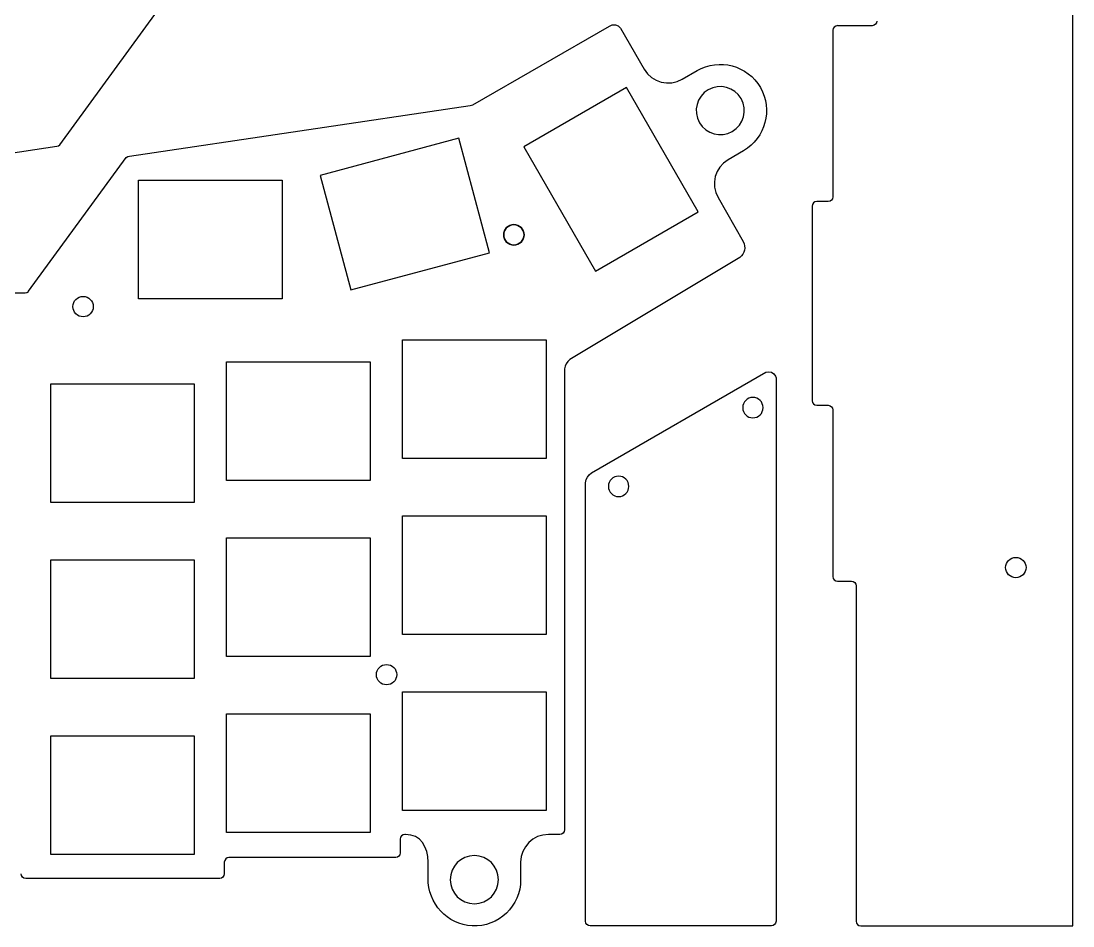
# Model space of a CAD drawing. Extents: x -3 to 755, y -5 to 1024.
# Drawn here: x 326 to 755.3, y 367.2 to 736.5 of the extents above; entities that cross this region are included whole.
import ezdxf

# ---------------------------------------------------------------- set-up
doc = ezdxf.new("R2010")
doc.units = 0

msp = doc.modelspace()

# ---------------------------------------------------------------- linework, layer by layer
at = {"layer": 'Layer 1'}
for p, q in [((755.339, 479.79), (755.339, 874.484)), ((341.924, 686.006), (381.788, 740.638)), ((510.386, 702.356), (566.1327, 734.4413)), ((566.133, 734.441), (567.33017, 734.96998)), ((567.33017, 734.96998), (568.593341, 734.997834)), ((568.593341, 734.997834), (569.775012, 734.549938)), ((569.775012, 734.549938), (570.72768, 733.65167)), ((658.539145, 734.497205), (657.938165, 734.091659)), ((659.275, 734.646), (658.539145, 734.497205)), ((673.448, 734.645), (659.275, 734.645)), ((674.182872, 734.792271), (673.448, 734.64369)), ((674.782998, 735.197347), (674.182872, 734.792271)), ((675.187624, 735.797923), (674.782998, 735.197347)), ((675.336, 736.533), (675.187624, 735.797923)), ((570.728, 733.652), (580.324, 716.9306)), ((657.532935, 733.490615), (657.38433, 732.75533)), ((657.387, 732.755), (657.387, 664.727)), ((657.938165, 734.091659), (657.532935, 733.490615)), ((601.95, 716.328), (603.672102, 717.20964)), ((603.672102, 717.20964), (605.440261, 717.899881)), ((605.440261, 717.899881), (607.241503, 718.402195)), ((607.241503, 718.402195), (609.062852, 718.720059)), ((609.062852, 718.720059), (610.891334, 718.856946)), ((610.891334, 718.856946), (612.713975, 718.816331)), ((612.713975, 718.816331), (614.5178, 718.601689)), ((614.5178, 718.601689), (616.289835, 718.216494)), ((616.289835, 718.216494), (618.017104, 717.664221)), ((618.017104, 717.664221), (619.686634, 716.948344)), ((619.686634, 716.948344), (621.285449, 716.072339)), ((580.324, 716.93), (581.668784, 715.053989)), ((581.668784, 715.053989), (583.311018, 713.532166)), ((583.311018, 713.532166), (585.187531, 712.381342)), ((593.772955, 711.824296), (595.8733, 712.78066)), ((595.873, 712.781), (601.95035, 716.32768)), ((621.285449, 716.072339), (622.800576, 715.03968)), ((622.800576, 715.03968), (624.219038, 713.85384)), ((624.219038, 713.85384), (625.527863, 712.518296)), ((573.156, 709.412), (531.242, 685.253)), ((602.412, 658.658), (573.1559, 709.4114)), ((585.187531, 712.381342), (587.235152, 711.61833)), ((587.235152, 711.61833), (589.390711, 711.259943)), ((589.390711, 711.259943), (591.591035, 711.322994)), ((591.591035, 711.322994), (593.772955, 711.824296)), ((606.486, 708.473), (604.870342, 707.309557)), ((608.301187, 709.289556), (606.4863, 708.47233)), ((610.184854, 709.715875), (608.301187, 709.289556)), ((612.083333, 709.765756), (610.184854, 709.715875)), ((613.942655, 709.453668), (612.083333, 709.765756)), ((615.708851, 708.794079), (613.942655, 709.453668)), ((617.327953, 707.801459), (615.708851, 708.794079)), ((625.527863, 712.518296), (626.714075, 711.036521)), ((626.714075, 711.036521), (627.7647, 709.41199)), ((627.765, 709.412), (628.646627, 707.689662)), ((602.566337, 704.271854), (601.906834, 702.505502)), ((603.55898, 705.89119), (602.566337, 704.271854)), ((604.870342, 707.309557), (603.55898, 705.89119)), ((618.745992, 706.490276), (617.327953, 707.801459)), ((619.909, 704.875), (618.745992, 706.490276)), ((620.72628, 703.060065), (619.909, 704.875)), ((628.646627, 707.689662), (629.336826, 705.921298)), ((629.336826, 705.921298), (629.839076, 704.11988)), ((629.839076, 704.11988), (630.156855, 702.29838)), ((370.263, 681.41), (509.327, 702.0807)), ((509.327, 702.081), (510.38568, 702.35567)), ((601.906834, 702.505502), (601.594893, 700.646088)), ((601.594893, 700.646088), (601.644938, 698.747563)), ((621.152749, 701.176254), (620.72628, 703.060065)), ((621.202842, 699.277566), (621.152749, 701.176254)), ((630.156855, 702.29838), (630.293642, 700.46977)), ((630.293642, 700.46977), (630.252914, 698.647024)), ((601.644938, 698.747563), (602.071389, 696.863883)), ((602.071389, 696.863883), (602.88867, 695.049)), ((619.23925, 694.03225), (620.231655, 695.651564)), ((620.231655, 695.651564), (620.890999, 697.418003)), ((620.890999, 697.418003), (621.202842, 699.277566)), ((630.038152, 696.843114), (629.652832, 695.071013)), ((630.252914, 698.647024), (630.038152, 696.843114)), ((602.889, 695.049), (604.052062, 693.433724)), ((604.052062, 693.433724), (605.470249, 692.122543)), ((605.470249, 692.122543), (607.089561, 691.129924)), ((614.498062, 690.634447), (616.313, 691.45167)), ((616.313, 691.451), (617.928219, 692.614062)), ((616.313, 691.451), (616.313, 691.451)), ((617.928219, 692.614062), (619.23925, 694.03225)), ((628.384438, 691.674124), (627.50832, 690.075282)), ((629.100435, 693.343692), (628.384438, 691.674124)), ((629.652832, 695.071013), (629.100435, 693.343692)), ((504.726, 688.717), (448.14, 673.554)), ((517.248, 641.988), (504.726, 688.717)), ((607.089561, 691.129924), (608.855999, 690.470336)), ((608.855999, 690.470336), (610.715562, 690.158249)), ((610.715562, 690.158249), (612.61425, 690.208129)), ((612.61425, 690.208129), (614.498062, 690.634447)), ((625.289634, 687.141667), (623.954023, 685.832838)), ((626.475559, 688.560139), (625.289634, 687.141667)), ((627.50832, 690.075282), (626.475559, 688.560139)), ((201.537, 664.769), (340.601, 685.441)), ((340.601, 685.441), (341.305332, 685.622651)), ((341.305332, 685.622651), (341.92367, 686.00633)), ((531.242, 685.253), (560.498, 634.4983)), ((620.848, 683.596), (614.604, 679.93466)), ((622.472206, 684.646625), (620.84766, 683.596)), ((623.954023, 685.832838), (622.472206, 684.646625)), ((329.077, 626.212), (368.941, 680.844)), ((368.941, 680.844), (369.559334, 681.227838)), ((369.559334, 681.227838), (370.26367, 681.41066)), ((612.761703, 678.590748), (611.266641, 676.958715)), ((614.604, 679.934), (612.761703, 678.590748)), ((610.135048, 675.098994), (609.383159, 673.072678)), ((611.266641, 676.958715), (610.135048, 675.098994)), ((374.04, 623.168), (374.04, 671.5454)), ((374.04, 671.545), (432.6227, 671.545)), ((432.622, 671.545), (432.622, 623.168)), ((448.14, 673.554), (460.6613, 626.8247)), ((609.383159, 673.072678), (609.027207, 670.940857)), ((609.027207, 670.940857), (609.083427, 668.764626)), ((609.083427, 668.764626), (609.568053, 666.605076)), ((609.568053, 666.605076), (610.49732, 664.5233)), ((610.497, 664.524), (620.813, 646.492)), ((649.030244, 661.680383), (648.88166, 660.94468)), ((649.435329, 662.282337), (649.030244, 661.680383)), ((650.035914, 662.688793), (649.435329, 662.282337)), ((650.771, 662.838), (650.035914, 662.688793)), ((655.496, 662.838), (650.77333, 662.838)), ((656.229746, 662.98562), (655.49466, 662.83766)), ((656.830331, 663.389332), (656.229746, 662.98562)), ((657.235416, 663.988543), (656.830331, 663.389332)), ((657.384, 664.723), (657.235416, 663.988543)), ((560.498, 634.498), (602.4114, 658.658)), ((648.883, 660.949), (648.883, 581.5783)), ((524.222678, 652.215025), (524.837956, 652.72243)), ((524.83859, 652.723336), (524.223154, 652.215834)), ((524.837956, 652.72243), (525.544139, 653.105522)), ((525.545012, 653.106479), (524.83859, 652.723336)), ((525.544139, 653.105522), (526.324507, 653.347615)), ((526.325716, 653.348591), (525.545012, 653.106479)), ((526.324507, 653.347615), (527.16234, 653.43202)), ((527.164, 653.433), (526.325716, 653.348591)), ((527.162, 653.432), (527.999848, 653.347592)), ((528.001508, 653.348921), (527.16367, 653.43333)), ((527.999848, 653.347592), (528.780225, 653.105482)), ((528.781878, 653.106809), (528.001508, 653.348921)), ((528.780225, 653.105482), (529.486412, 652.722341)), ((529.48806, 652.723666), (528.781878, 653.106809)), ((529.486412, 652.722341), (530.101691, 652.21484)), ((530.103335, 652.216164), (529.48806, 652.723666)), ((523.089125, 648.436224), (523.00466, 649.274)), ((523.005, 649.276), (523.089465, 650.113794)), ((523.005, 649.276), (523.089466, 648.438161)), ((523.005, 649.276), (523.005, 649.276)), ((523.089786, 650.11389), (523.00532, 649.27567)), ((523.331372, 647.656008), (523.089125, 648.436224)), ((523.089465, 650.113794), (523.331712, 650.89402)), ((523.089466, 648.438161), (523.331729, 647.657791)), ((523.332049, 650.894439), (523.089786, 650.11389)), ((523.331712, 650.89402), (523.715023, 651.599993)), ((523.715406, 651.600644), (523.332049, 650.894439)), ((523.715023, 651.599993), (524.222678, 652.215025)), ((524.223154, 652.215834), (523.715406, 651.600644)), ((530.101691, 652.21484), (530.609344, 651.59965)), ((530.610985, 651.600974), (530.103335, 652.216164)), ((530.609344, 651.59965), (530.992652, 650.893443)), ((530.994292, 650.894769), (530.610985, 651.600974)), ((530.992652, 650.893443), (531.234897, 650.112889)), ((531.235537, 648.436224), (530.993292, 647.656008)), ((531.236537, 650.11422), (530.994292, 650.894769)), ((530.994622, 647.657131), (531.236867, 648.437501)), ((531.234897, 650.112889), (531.31936, 649.27466)), ((531.32, 649.274), (531.235537, 648.436224)), ((531.321, 649.276), (531.236537, 650.11422)), ((531.236867, 648.437501), (531.32133, 649.27534)), ((523.714683, 646.95004), (523.331372, 647.656008)), ((523.331729, 647.657791), (523.715086, 646.951607)), ((524.222338, 646.335007), (523.714683, 646.95004)), ((523.715086, 646.951607), (524.222834, 646.33633)), ((524.837616, 645.827599), (524.222338, 646.335007)), ((524.222834, 646.33633), (524.83827, 645.828678)), ((525.543799, 645.444503), (524.837616, 645.827599)), ((524.83827, 645.828678), (525.544692, 645.445369)), ((526.324167, 645.202407), (525.543799, 645.444503)), ((525.544692, 645.445369), (526.325396, 645.203124)), ((527.162, 645.118), (526.324167, 645.202407)), ((526.325396, 645.203124), (527.16368, 645.11866)), ((528.000488, 645.202407), (527.16264, 645.118)), ((527.164, 645.118), (528.001838, 645.202464)), ((528.780865, 645.444503), (528.000488, 645.202407)), ((528.001838, 645.202464), (528.782208, 645.444709)), ((529.487052, 645.827599), (528.780865, 645.444503)), ((528.782208, 645.444709), (529.48839, 645.828018)), ((530.102331, 646.335007), (529.487052, 645.827599)), ((529.48839, 645.828018), (530.103665, 646.33567)), ((530.609984, 646.95004), (530.102331, 646.335007)), ((530.103665, 646.33567), (530.611315, 646.950947)), ((530.993292, 647.656008), (530.609984, 646.95004)), ((530.611315, 646.950947), (530.994622, 647.657131)), ((620.813, 646.492), (621.165262, 645.64371)), ((621.165262, 645.64371), (621.356085, 644.767435)), ((621.356085, 644.767435), (621.390034, 643.883567)), ((460.661, 626.825), (517.2477, 641.9877)), ((619.366, 640.064), (549.962, 598.348)), ((620.048328, 640.679975), (619.36634, 640.064)), ((620.596255, 641.390309), (620.048328, 640.679975)), ((621.005556, 642.174613), (620.596255, 641.390309)), ((621.27167, 643.012496), (621.005556, 642.174613)), ((621.390034, 643.883567), (621.27167, 643.012496)), ((191.669, 625.658), (327.741, 625.658)), ((327.741, 625.658), (328.4645, 625.802166)), ((328.4645, 625.802166), (329.077, 626.21133)), ((347.90801, 622.293571), (348.415659, 622.908682)), ((348.415659, 622.908682), (349.030934, 623.416044)), ((349.030934, 623.416044), (349.737118, 623.79903)), ((349.737118, 623.79903), (350.517493, 624.041014)), ((350.517493, 624.041014), (351.35534, 624.12537)), ((351.356, 624.125), (352.193836, 624.040649)), ((352.193836, 624.040649), (352.974204, 623.798702)), ((352.974204, 623.798702), (353.680385, 623.415815)), ((353.680385, 623.415815), (354.295661, 622.908648)), ((354.295661, 622.908648), (354.803313, 622.293855)), ((432.622, 623.168), (374.04, 623.168)), ((347.198, 619.968), (347.282463, 620.806604)), ((347.283123, 619.132504), (347.19866, 619.97034)), ((347.282463, 620.806604), (347.524705, 621.587336)), ((347.525365, 618.352135), (347.283123, 619.132504)), ((347.524705, 621.587336), (347.90801, 622.293571)), ((347.90867, 617.645952), (347.525365, 618.352135)), ((355.186291, 618.351795), (354.802983, 617.645612)), ((354.803313, 622.293855), (355.186621, 621.588097)), ((355.428536, 619.132164), (355.186291, 618.351795)), ((355.186621, 621.588097), (355.428866, 620.808029)), ((355.513, 619.97), (355.428536, 619.132164)), ((355.428866, 620.808029), (355.51333, 619.97031)), ((348.416319, 617.030674), (347.90867, 617.645952)), ((349.031594, 616.52302), (348.416319, 617.030674)), ((349.737778, 616.139711), (349.031594, 616.52302)), ((350.518153, 615.897464), (349.737778, 616.139711)), ((351.356, 615.813), (350.518153, 615.897464)), ((352.193506, 615.897124), (351.35567, 615.81266)), ((352.973874, 616.139371), (352.193506, 615.897124)), ((353.680055, 616.52268), (352.973874, 616.139371)), ((354.295331, 617.030334), (353.680055, 616.52268)), ((354.802983, 617.645612), (354.295331, 617.030334)), ((481.752, 606.352), (540.3347, 606.352)), ((481.752, 557.974), (481.752, 606.3514)), ((540.334, 606.352), (540.334, 557.974)), ((409.945, 597.376), (468.5277, 597.376)), ((409.945, 548.997), (409.945, 597.3757)), ((468.528, 597.376), (468.528, 548.997)), ((549.196018, 597.553044), (548.569164, 596.652336)), ((549.962, 598.348), (549.196018, 597.553044)), ((548.09206, 595.664128), (547.77533, 594.60667)), ((547.776, 594.606), (547.776, 472.554)), ((548.569164, 596.652336), (548.09206, 595.664128)), ((558.818, 552.147), (630.022, 593.179)), ((630.022, 593.179), (631.191609, 593.414177)), ((631.191609, 593.414177), (632.321841, 593.190351)), ((632.321841, 593.190351), (633.285823, 592.559517)), ((633.285823, 592.559517), (633.95668, 591.57367)), ((338.133, 588.4), (396.7157, 588.4)), ((338.133, 540.021), (338.133, 588.3997)), ((396.716, 588.4), (396.716, 540.021)), ((633.957, 591.574), (634.15433, 590.87133)), ((634.154, 590.871), (634.151, 369.111)), ((620.655796, 579.576887), (620.57133, 578.73867)), ((620.89806, 580.357435), (620.655796, 579.576887)), ((621.281418, 581.06364), (620.89806, 580.357435)), ((621.789166, 581.67883), (621.281418, 581.06364)), ((622.404602, 582.186333), (621.789166, 581.67883)), ((623.111022, 582.569478), (622.404602, 582.186333)), ((623.891722, 582.811591), (623.111022, 582.569478)), ((624.73, 582.896), (623.891722, 582.811591)), ((625.568508, 582.810921), (624.73067, 582.89533)), ((626.348878, 582.568808), (625.568508, 582.810921)), ((627.05506, 582.185663), (626.348878, 582.568808)), ((627.670335, 581.67816), (627.05506, 582.185663)), ((628.177985, 581.06297), (627.670335, 581.67816)), ((628.561292, 580.356765), (628.177985, 581.06297)), ((628.803537, 579.576217), (628.561292, 580.356765)), ((628.888, 578.738), (628.803537, 579.576217)), ((648.88, 581.578), (649.028792, 580.842904)), ((649.028792, 580.842904), (649.434334, 580.242316)), ((649.434334, 580.242316), (650.035376, 579.837233)), ((650.035376, 579.837233), (650.77067, 579.68865)), ((650.774, 579.688), (655.49667, 579.688)), ((655.496, 579.688), (656.230878, 579.539584)), ((620.572, 578.738), (620.656466, 577.900158)), ((620.572, 578.738), (620.572, 578.738)), ((620.656466, 577.900158), (620.89873, 577.119786)), ((620.89873, 577.119786), (621.282088, 576.413603)), ((621.282088, 576.413603), (621.789836, 575.798326)), ((621.789836, 575.798326), (622.405272, 575.290675)), ((622.405272, 575.290675), (623.111692, 574.907368)), ((626.348208, 574.907708), (627.05439, 575.291015)), ((627.05439, 575.291015), (627.669665, 575.798666)), ((627.669665, 575.798666), (628.177315, 576.413943)), ((628.177315, 576.413943), (628.560622, 577.120126)), ((628.560622, 577.120126), (628.802867, 577.900498)), ((628.802867, 577.900498), (628.88733, 578.73834)), ((656.230878, 579.539584), (656.831006, 579.134666)), ((656.831006, 579.134666), (657.235634, 578.533746)), ((657.235634, 578.533746), (657.38401, 577.79732)), ((657.387, 577.798), (657.387, 509.7713)), ((623.111692, 574.907368), (623.892392, 574.665123)), ((623.892392, 574.665123), (624.73067, 574.58066)), ((624.73, 574.581), (625.567838, 574.665463)), ((625.567838, 574.665463), (626.348208, 574.907708)), ((540.334, 557.974), (481.752, 557.974)), ((556.691751, 549.370647), (557.206001, 550.417171)), ((557.206001, 550.417171), (557.92225, 551.306445)), ((557.92225, 551.306445), (558.818, 552.14734)), ((566.983334, 549.550326), (566.47568, 548.935048)), ((567.598612, 550.05798), (566.983334, 549.550326)), ((568.304795, 550.441289), (567.598612, 550.05798)), ((569.085164, 550.683536), (568.304795, 550.441289)), ((569.923, 550.768), (569.085164, 550.683536)), ((570.760502, 550.683876), (569.92266, 550.76834)), ((571.540874, 550.441629), (570.760502, 550.683876)), ((572.247057, 550.05832), (571.540874, 550.441629)), ((572.862334, 549.550666), (572.247057, 550.05832)), ((573.369985, 548.935388), (572.862334, 549.550666)), ((468.528, 548.997), (409.945, 548.997)), ((556.402, 548.058), (556.691751, 549.370647)), ((556.402, 369.073), (556.402, 548.058)), ((565.850124, 547.448496), (565.76566, 546.61066)), ((565.766, 546.611), (565.850464, 545.772719)), ((565.766, 546.611), (565.766, 546.611)), ((566.092371, 548.228865), (565.850124, 547.448496)), ((565.850464, 545.772719), (566.092711, 544.992017)), ((566.47568, 548.935048), (566.092371, 548.228865)), ((573.753292, 548.229205), (573.369985, 548.935388)), ((573.995537, 547.448836), (573.753292, 548.229205)), ((573.753632, 544.991688), (573.995877, 545.772389)), ((574.08, 546.611), (573.995537, 547.448836)), ((573.995877, 545.772389), (574.08034, 546.61067)), ((566.092711, 544.992017), (566.47602, 544.285598)), ((566.47602, 544.285598), (566.983674, 543.670163)), ((566.983674, 543.670163), (567.598952, 543.162415)), ((567.598952, 543.162415), (568.305135, 542.779059)), ((568.305135, 542.779059), (569.085504, 542.536796)), ((569.085504, 542.536796), (569.92334, 542.45233)), ((569.923, 542.452), (570.760842, 542.536466)), ((570.760842, 542.536466), (571.541214, 542.778729)), ((571.541214, 542.778729), (572.247397, 543.162085)), ((572.247397, 543.162085), (572.862674, 543.669832)), ((572.862674, 543.669832), (573.370325, 544.285268)), ((573.370325, 544.285268), (573.753632, 544.991688)), ((396.716, 540.021), (338.133, 540.021)), ((481.752, 486.162), (481.752, 534.541)), ((481.752, 534.541), (540.3347, 534.541)), ((540.334, 534.541), (540.334, 486.162)), ((409.945, 525.565), (468.5277, 525.565)), ((409.945, 477.186), (409.945, 525.5647)), ((468.528, 525.565), (468.528, 477.1863)), ((338.133, 516.592), (396.7157, 516.592)), ((338.133, 468.214), (338.133, 516.5914)), ((396.716, 516.592), (396.716, 468.214)), ((728.19671, 515.095791), (728.58002, 515.80155)), ((728.58002, 515.80155), (729.087675, 516.416341)), ((729.087675, 516.416341), (729.702957, 516.923508)), ((729.702957, 516.923508), (730.409148, 517.306393)), ((730.409148, 517.306393), (731.189528, 517.54834)), ((731.189528, 517.54834), (732.02738, 517.63269)), ((732.027, 517.635), (732.864836, 517.549675)), ((732.864836, 517.549675), (733.645204, 517.307025)), ((733.645204, 517.307025), (734.351385, 516.923664)), ((734.351385, 516.923664), (734.966661, 516.416206)), ((734.966661, 516.416206), (735.474313, 515.801264)), ((735.474313, 515.801264), (735.857621, 515.095452)), ((727.954084, 512.640059), (727.86962, 513.47801)), ((727.87, 513.478), (727.954464, 514.315722)), ((728.19633, 511.859388), (727.954084, 512.640059)), ((727.954464, 514.315722), (728.19671, 515.095791)), ((728.57964, 511.152777), (728.19633, 511.859388)), ((729.087295, 510.537009), (728.57964, 511.152777)), ((735.473983, 511.152767), (734.966331, 510.536999)), ((735.857291, 511.859378), (735.473983, 511.152767)), ((736.099536, 512.640049), (735.857291, 511.859378)), ((735.857621, 515.095452), (736.099866, 514.315382)), ((736.184, 513.478), (736.099536, 512.640049)), ((736.099866, 514.315382), (736.18433, 513.47767)), ((657.384, 509.771), (657.53279, 509.03458)), ((657.53279, 509.03458), (657.93833, 508.433662)), ((657.93833, 508.433662), (658.539372, 508.028746)), ((658.539372, 508.028746), (659.27467, 507.88033)), ((659.275, 507.88), (664.94433, 507.88)), ((664.944, 507.88), (665.679084, 507.731791)), ((665.679084, 507.731791), (666.279666, 507.327331)), ((666.279666, 507.327331), (666.684748, 506.726868)), ((666.684748, 506.726868), (666.83333, 505.99065)), ((729.702577, 510.028865), (729.087295, 510.537009)), ((730.408768, 509.645128), (729.702577, 510.028865)), ((731.189148, 509.402579), (730.408768, 509.645128)), ((732.027, 509.318), (731.189148, 509.402579)), ((732.864506, 509.402569), (732.02667, 509.31799)), ((733.644874, 509.645118), (732.864506, 509.402569)), ((734.351055, 510.028855), (733.644874, 509.645118)), ((734.966331, 510.536999), (734.351055, 510.028855)), ((666.835, 505.991), (666.835, 477.719)), ((540.334, 486.162), (481.752, 486.162)), ((468.528, 477.186), (409.945, 477.186)), ((666.835, 477.719), (666.835, 403.917)), ((755.339, 405.987), (755.339, 479.7895)), ((471.783338, 472.082381), (472.290797, 472.697657)), ((472.290797, 472.697657), (472.90574, 473.20531)), ((472.90574, 473.20531), (473.611553, 473.588619)), ((473.611553, 473.588619), (474.39162, 473.830866)), ((474.39162, 473.830866), (475.22933, 473.91533)), ((475.229, 473.916), (476.066952, 473.831536)), ((476.066952, 473.831536), (476.847625, 473.589289)), ((476.847625, 473.589289), (477.554239, 473.20598)), ((477.554239, 473.20598), (478.170011, 472.698328)), ((478.170011, 472.698328), (478.678158, 472.083051)), ((547.776, 472.554), (547.779, 411.0953)), ((396.716, 468.214), (338.133, 468.214)), ((471.072, 469.758), (471.157326, 470.595833)), ((471.158661, 468.920521), (471.07431, 469.75837)), ((471.157326, 470.595833), (471.399976, 471.376199)), ((471.400608, 468.140143), (471.158661, 468.920521)), ((471.399976, 471.376199), (471.783338, 472.082381)), ((471.783495, 467.433955), (471.400608, 468.140143)), ((479.061869, 468.139773), (478.678128, 467.433585)), ((478.678158, 472.083051), (479.061899, 471.376869)), ((479.30442, 468.920151), (479.061869, 468.139773)), ((479.061899, 471.376869), (479.30445, 470.596503)), ((479.389, 469.758), (479.30442, 468.920151)), ((479.30445, 470.596503), (479.38903, 469.75867)), ((472.290662, 466.818674), (471.783495, 467.433955)), ((472.905455, 466.311019), (472.290662, 466.818674)), ((473.611213, 465.92771), (472.905455, 466.311019)), ((474.391281, 465.685464), (473.611213, 465.92771)), ((475.229, 465.601), (474.391281, 465.685464)), ((476.066922, 465.685094), (475.22897, 465.60063)), ((476.847595, 465.92734), (476.066922, 465.685094)), ((477.554209, 466.310649), (476.847595, 465.92734)), ((478.169981, 466.818304), (477.554209, 466.310649)), ((478.678128, 467.433585), (478.169981, 466.818304)), ((481.752, 462.73), (540.3347, 462.73)), ((481.752, 414.351), (481.752, 462.7297)), ((540.334, 462.73), (540.334, 414.351)), ((409.945, 453.757), (468.5277, 453.757)), ((409.945, 405.379), (409.945, 453.7564)), ((468.528, 453.757), (468.528, 405.379)), ((338.133, 444.781), (396.7157, 444.781)), ((338.133, 396.402), (338.133, 444.7807)), ((396.716, 444.781), (396.716, 396.402)), ((540.334, 414.351), (481.752, 414.351)), ((547.779, 411.096), (547.779, 406.43067)), ((468.528, 405.379), (409.945, 405.379)), ((481.3735, 403.987044), (480.967813, 403.385895)), ((481.974938, 404.392006), (481.3735, 403.987044)), ((482.711, 404.54), (481.974938, 404.392006)), ((482.932, 404.537), (482.71022, 404.54)), ((485.125231, 404.3051), (482.93246, 404.5367)), ((487.012292, 403.643653), (485.125231, 404.3051)), ((488.597753, 402.597893), (487.012292, 403.643653)), ((536.858416, 403.644535), (534.933942, 402.598761)), ((538.985268, 404.306114), (536.858416, 403.644535)), ((541.269, 404.538), (538.985268, 404.306114)), ((545.889, 404.539), (541.26897, 404.538)), ((546.625315, 404.688683), (545.88967, 404.53933)), ((547.225835, 405.094162), (546.625315, 404.688683)), ((547.630605, 405.694893), (547.225835, 405.094162)), ((547.779, 406.43), (547.630605, 405.694893)), ((666.835, 403.917), (666.835, 369.074)), ((755.339, 367.181), (755.339, 405.9877)), ((480.967813, 403.385895), (480.819, 402.64934)), ((480.819, 402.649), (480.819, 396.97966)), ((489.885727, 401.21335), (488.597753, 402.597893)), ((490.880327, 399.535557), (489.885727, 401.21335)), ((491.585665, 397.610047), (490.880327, 399.535557)), ((531.874123, 399.536607), (530.829776, 397.611219)), ((533.257345, 401.214286), (531.874123, 399.536607)), ((534.933942, 402.598761), (533.257345, 401.214286)), ((396.716, 396.402), (338.133, 396.402)), ((410.893, 395.09), (410.157355, 394.941605)), ((478.929, 395.09), (410.893, 395.09)), ((479.665311, 395.239244), (478.92966, 395.09066)), ((480.265834, 395.644329), (479.665311, 395.239244)), ((480.670605, 396.244914), (480.265834, 395.644329)), ((480.819, 396.98), (480.670605, 396.244914)), ((492.005852, 395.48235), (491.585665, 397.610047)), ((492.145, 393.198), (492.005852, 395.48235)), ((507.216641, 395.131895), (505.547424, 394.225991)), ((509.061328, 395.704393), (507.216641, 395.131895)), ((511.042, 395.904), (509.061328, 395.704393)), ((513.022618, 395.704063), (511.04233, 395.90367)), ((514.867124, 395.131565), (513.022618, 395.704063)), ((516.536317, 394.225661), (514.867124, 395.131565)), ((530.169802, 395.483618), (529.9397, 393.1993)), ((530.829776, 397.611219), (530.169802, 395.483618)), ((409.152065, 393.936315), (409.00367, 393.20067)), ((409.004, 393.201), (409.004, 388.47566)), ((409.556835, 394.536835), (409.152065, 393.936315)), ((410.157355, 394.941605), (409.556835, 394.536835)), ((492.145, 386.611), (492.145, 393.19767)), ((502.893336, 391.571901), (501.987433, 389.902685)), ((504.093161, 393.026165), (502.893336, 391.571901)), ((505.547424, 394.225991), (504.093161, 393.026165)), ((517.990666, 393.025835), (516.536317, 394.225661)), ((519.19064, 391.571571), (517.990666, 393.025835)), ((520.096708, 389.902355), (519.19064, 391.571571)), ((529.94, 393.2), (529.94, 386.07867)), ((326.186935, 387.739685), (326.03833, 388.47533)), ((326.592165, 387.139165), (326.186935, 387.739685)), ((327.193145, 386.734395), (326.592165, 387.139165)), ((327.929, 386.586), (327.193145, 386.734395)), ((407.113, 386.586), (327.929, 386.586)), ((407.849185, 386.735065), (407.11333, 386.58667)), ((408.450165, 387.139835), (407.849185, 386.735065)), ((408.855395, 387.740355), (408.450165, 387.139835)), ((409.004, 388.476), (408.855395, 387.740355)), ((492.235289, 384.721851), (492.145, 386.6113)), ((501.414937, 388.057999), (501.21533, 386.07733)), ((501.987433, 389.902685), (501.414937, 388.057999)), ((520.669339, 388.057669), (520.096708, 389.902355)), ((520.869, 386.077), (520.669339, 388.057669)), ((492.500812, 382.875698), (492.235289, 384.721851)), ((492.933551, 381.082889), (492.500812, 382.875698)), ((501.215, 386.077), (501.414607, 384.096712)), ((501.215, 386.077), (501.215, 386.077)), ((501.414607, 384.096712), (501.987103, 382.252206)), ((501.987103, 382.252206), (502.893006, 380.583013)), ((519.19031, 380.583683), (520.096378, 382.252876)), ((520.096378, 382.252876), (520.669009, 384.097382)), ((520.669009, 384.097382), (520.86867, 386.07767)), ((529.533859, 382.162367), (529.041705, 380.303981)), ((529.83674, 384.090491), (529.533859, 382.162367)), ((529.94, 386.078), (529.83674, 384.090491)), ((493.525489, 379.353471), (492.933551, 381.082889)), ((494.268609, 377.69749), (493.525489, 379.353471)), ((502.893006, 380.583013), (504.092831, 379.128664)), ((504.092831, 379.128664), (505.547094, 377.92869)), ((505.547094, 377.92869), (507.216311, 377.022622)), ((514.866794, 377.023292), (516.535987, 377.92936)), ((516.535987, 377.92936), (517.990336, 379.129334)), ((517.990336, 379.129334), (519.19031, 380.583683)), ((528.370625, 378.525688), (527.530966, 376.837839)), ((529.041705, 380.303981), (528.370625, 378.525688)), ((495.154894, 376.124994), (494.268609, 377.69749)), ((496.176325, 374.646029), (495.154894, 376.124994)), ((497.324887, 373.270643), (496.176325, 374.646029)), ((507.216311, 377.022622), (509.060998, 376.449991)), ((509.060998, 376.449991), (511.04167, 376.25033)), ((511.042, 376.251), (513.022288, 376.450661)), ((513.022288, 376.450661), (514.866794, 377.023292)), ((525.387306, 373.774892), (524.103999, 372.4205)), ((526.533077, 375.250789), (525.387306, 373.774892)), ((527.530966, 376.837839), (526.533077, 375.250789)), ((498.592562, 372.008881), (497.324887, 373.270643)), ((499.971333, 370.870792), (498.592562, 372.008881)), ((501.453182, 369.866422), (499.971333, 370.870792)), ((503.030092, 369.005818), (501.453182, 369.866422)), ((521.16617, 370.117648), (519.532344, 369.189896)), ((522.693504, 371.197968), (521.16617, 370.117648)), ((524.103999, 372.4205), (522.693504, 371.197968)), ((504.694046, 368.299027), (503.030092, 369.005818)), ((506.437027, 367.756095), (504.694046, 368.299027)), ((508.251017, 367.387071), (506.437027, 367.756095)), ((510.128, 367.202), (508.251017, 367.387071)), ((512.139072, 367.211618), (510.128, 367.202)), ((514.09539, 367.42557), (512.139072, 367.211618)), ((515.986606, 367.833503), (514.09539, 367.42557)), ((517.802374, 368.425063), (515.986606, 367.833503)), ((519.532344, 369.189896), (517.802374, 368.425063)), ((556.551496, 368.337078), (556.40233, 369.073)), ((556.956664, 367.735875), (556.551496, 368.337078)), ((557.557332, 367.330234), (556.956664, 367.735875)), ((558.293, 367.181), (557.557332, 367.330234)), ((632.262, 367.221), (558.2926, 367.181)), ((632.996754, 367.368935), (632.26167, 367.22033)), ((633.597336, 367.774165), (632.996754, 367.368935)), ((634.002418, 368.375145), (633.597336, 367.774165)), ((634.151, 369.111), (634.002418, 368.375145)), ((666.832, 369.074), (666.981, 368.337179)), ((666.981, 368.337179), (667.386999, 367.735349)), ((667.386999, 367.735349), (667.988499, 367.329515)), ((667.988499, 367.329515), (668.724, 367.18068)), ((668.727, 367.181), (755.339, 367.181))]:
    msp.add_line(p, q, dxfattribs=at)

doc.saveas('drawing.dxf')
